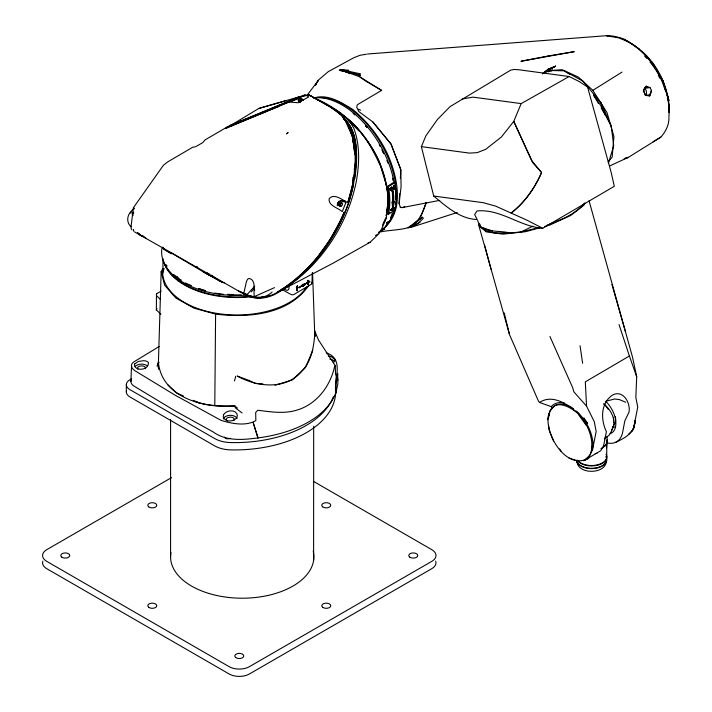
<?xml version="1.0" encoding="UTF-8"?>
<svg xmlns="http://www.w3.org/2000/svg" width="712" height="712" viewBox="0 0 712 712"><rect width="100%" height="100%" fill="white"/><g stroke="black" fill="none" stroke-linecap="round" stroke-linejoin="round"><path stroke-width="1.07" d="M194.937 401.381C207.735 406.232 221.61 406.045 235.147 405.911C205.465 408.759 162.38 398.213 158.411 362.72L161.161 271.575L162.95 268.273L162.968 258.572M170.586 556.846L170.586 419.644M313.6 560.451L313.68 426.31M392.312 191.083L392.73 201.683L392.072 202.066L392.757 202.466L393.398 202.066L393.407 197.18L392.641 190.887L393.318 191.27L393.727 196.521L393.727 201.87L393.06 201.487L392.641 190.887M606.82 443.158L606.731 455.653A15.281 8.82 0 0 1 596.718 465.016A15.281 8.82 0 0 1 578.687 461.465M214.793 405.306L215.602 314.099L194.082 308.198L175.998 298.123L164.614 285.183L161.161 271.575M600.928 448.622L605.04 446.059L607.078 443.149L607.096 436.616M354.167 169.705C359.418 147.322 353.116 120.399 332.397 108.171M296.922 287.159L297.118 290.808L297.58 285.868L296.37 287.55L297.26 287.283L296.37 287.55M296.806 290.576L297.278 285.77M668.924 112.46C669.422 82.263 650.154 53.311 623.961 39.026M337.728 373.31L337.853 384.071L335.806 393.175C333.341 379.79 345.204 358.786 326.149 352.823M335.806 393.175L336.251 374.441L335.93 374.939L335.601 374.53L335.227 365.701L318.54 340.051L314.615 330.742L312.55 272.509M303.17 285.557L298.907 287.666L302.867 284.417L305.493 283.679L305.475 284.355L303.152 286.126L302.84 285.361L303.152 286.126M299.245 287.87L298.915 287.283M298.907 287.666L303.187 285.183L302.867 284.417M302.822 285.921L305.145 284.15L305.163 283.474M307.566 284.31L307.958 282.602L306.472 283.625L306.142 283.269L307.628 282.237L308.011 280.35L308.296 282.246L309.773 281.382L308.278 282.628L308.225 284.319L307.566 284.31L308.225 284.319M307.895 284.515L308.011 280.35M308.278 282.628L309.444 281.178M311.981 283.34L312.31 272.678M130.892 381.498L131.595 364.571A11.107 5.518 -6.4 0 1 134.479 361.518L159.168 346.504M297.118 290.808L297.26 287.283M589.047 200.731L632.612 357.477L636.697 376.746L635.843 397.323L637.712 407.139L633.377 429.47L628.393 434.445M439.758 200.366L401.888 207.646L400.313 207.317L399.112 203.588L399.601 193.735M400.367 178.409L400.803 169.652L391.022 144.029L372.776 121.894L358.848 111.57L356.837 107.485L357.121 105.118L358.109 104.281L381.623 90.388L359.756 76.816L344.688 71.316L339.312 70.266L360.254 75.267L340.167 69.482L348.782 70.23M548.694 417.107C551.818 391.119 581.428 412.132 587.409 425.028A31.15 18.129 59.6 0 1 592.98 445.062L592.402 450.233L587.916 458.368C565.951 470.863 543.301 432.495 548.854 413.797L548.729 415.79M634.534 420.685C636.074 432.211 624.602 438.218 615.844 442.205M328.49 242.383A143.539 117.649 -60 0 0 341.84 219.501C352.565 197.482 356.748 173.105 356.223 148.781A51.709 42.391 -60 0 0 350.865 127.804L348.061 123.399A51.709 42.391 -60 0 0 342.561 117.435M606.526 447.83L606.864 442.811M668.897 116.732C671.701 84.648 651.213 49.493 620.544 38.635M299.663 100.908L299.743 99.876L300.598 99.279L300.01 98.941L299.076 100.57L300.437 101.344L301.292 100.748L301.372 99.716L300.01 98.941M132.913 214.33L132.993 213.297L133.838 212.701M299.076 100.57L299.85 101.015L300.704 100.419L300.784 99.377M338.494 204.068L339.428 202.439L340.781 203.214L340.701 204.255L339.847 204.851L338.494 204.068L339.072 204.406L339.152 203.374L340.007 202.778L339.428 202.439M339.847 204.851L339.268 204.513L340.122 203.917L340.202 202.875L340.781 203.214M606.909 441.342L607.06 439.793M387.995 202.733L386.233 218.495L380.706 231L379.078 232.521M399.112 203.588L401.087 186.633L400.803 169.652L391.022 144.029L372.776 121.894M262.942 383.937L255.288 383.483L249.476 380.608L237.176 376.016C256.916 387.114 286.099 390.283 301.87 371.139C311.767 361.109 313.939 345.925 314.918 332.468L315.514 336.144L314.615 330.742M354.745 178.961C356.436 167.525 357.531 155.83 355.653 144.349M386.26 215.718L387.978 201.763L387.72 186.144L394.012 182.183L394.973 182.726A76.629 44.598 59.6 0 1 394.973 210.36L388.449 214.196L387.72 213.787C392.543 165.478 361.002 118.726 317.445 99.449M161.072 291.155L156.48 293.816L156.355 310.254L156.952 308.483M390.55 210.031L392.036 209.159L392.713 209.542L391.235 210.414L390.55 210.031L392.098 208.812L392.641 207.014L393.318 207.397L393.104 208.999L392.428 208.616L392.641 207.014M393.318 207.397L392.766 209.195L391.235 210.414M392.036 209.159L391.769 210.734L392.454 211.126L393.051 209.355L394.582 208.126L393.905 207.744L392.428 208.616M391.769 210.734L392.365 208.972L393.905 207.744M339.624 206.062L338.957 205.02L339.188 203.534L340.185 202.502L342.027 202.68L342.552 203.73L342.205 205.19L340.977 206.222L339.624 206.062L337.684 204.371L337.675 203.285L338.885 201.745L340.461 201.825L341.101 203.392L339.838 205.252L338.449 205.332M392.454 211.126L392.713 209.542M392.437 206.115L393.469 206.32L394.386 201.487L393.718 201.104L392.437 206.115L392.072 202.066M576.48 411.091A31.15 18.129 59.6 0 1 578.669 413.138C587.72 424.583 595.312 440.203 590.159 455.039L583.689 460.815L600.554 450.838L603.037 446.958L604.123 443.389L606.384 431.597C600.608 419.751 600.519 403.099 612.569 395.035C623.178 389.411 630.805 403.063 628.981 412.257L624.851 420.765L622.653 432.22A31.266 18.192 59.6 0 1 607.79 443.042M354.238 172.215L355.742 164.632M386.322 215.807L389.09 200.74L387.72 186.144L388.449 186.553L394.973 182.726M386.287 215.469C390.986 196.77 385.272 177.11 378.348 159.684C368.335 139.249 353.321 121.218 334.053 108.883M633.377 429.47L635.389 420.632L634.25 425.883L632.105 431.054M547.706 419.742L549.824 410.762M577.129 460.486C576.035 474.646 605.654 474.904 606.25 461.269M650.723 93.308L651.444 90.353L649.967 87.558L646.158 86.214L643.381 90.273L643.657 91.225L645.161 94.358L649.709 95.915L650.723 93.308L647.973 95.657L645.321 95.23L643.381 90.273L646.158 86.214L647.68 86.793L644.894 87.638L643.657 91.225M353.001 182.397L353.508 180.35C356.205 161.215 359.364 137.202 345.872 121.182M382.575 225.108L385.877 217.774M234.488 380.982L235.743 376.239M162.692 273.55L164.089 268.415M606.829 442.116L606.215 444.243L602.592 447.946M608.431 163.146L613.708 145.773L611.252 126.06L600.857 102.653L582.995 81.168L564.118 70.799L549.798 70.497L547.973 71.743M651.444 90.353L649.709 95.915L645.321 95.23M346.005 202.252L342.25 211.66C338.111 207.744 327.983 205.768 329.149 198.675C333.857 193.201 341.084 199.191 345.818 201.443L346.005 202.252L341.137 201.095L339.535 201.674M612.925 427.209L611.67 430.956L609.178 435.139L604.488 438.841M157.032 366.199L158.58 361.812M337.559 202.849L337.265 205.741M564.367 403.063A32.761 19.064 59.6 0 0 551.302 406.623L539.545 402.485L538.397 400.998L509.507 334.587L478.784 225.366L479.452 223.47M584.89 202.965L584.223 204.86L570.775 215.433L549.887 225.001L544.627 226.452M415.221 222.607L412.595 225.295L422.216 217.258L408.056 227.787C418.487 223.301 422.937 212.621 426.23 202.537M420.81 216.644L426.23 202.511M421.379 146.636L425.918 135.77L437.444 119.483L450.153 106.551L510.691 70.141L514.002 69.482L518.914 69.767L569.164 76.522L579.657 81.773L587.569 87.06L611.252 172.722L614.287 186.295L542.722 228.294C519.929 226.683 500.652 208.678 477.022 210.957L474.628 214.57L477.236 219.51C460.059 219.029 446.291 206.533 433.706 196.031L421.379 146.636L469.511 153.116L477.209 152.635L485.628 149.36L501.399 137.016L513.753 121.378L521.175 103.605L569.164 76.522M312.835 350.26L305.421 367.588L292.312 379.914L275.072 385.245M645.588 95.346L646.558 93.201L646.291 90.655L644.796 88.377L649.967 87.558M391.76 190.869L390.238 190.006L390.051 188.671L391.689 186.98L393.861 189.205L394.608 188.76L393.923 185.681L394.599 186.072L394.991 188.974L393.718 189.73L391.564 187.514L390.407 188.653L391.76 190.869L391.084 190.487L391.093 189.045L392.25 187.897L393.718 189.73M254.264 287.034L253.65 288.369L254.807 290.158M390.238 190.006L390.924 190.389L391.2 188.057L392.374 187.363M296.699 287.755L297.58 285.868M223.239 418.968L224.066 417.437C227.653 414.526 234.364 414.331 237.149 418.442M383.35 223.372L385.379 219.732M315.692 84.728L318.317 80.144L328.312 71.618L353.731 57.788L359.943 55.313L366.368 54.21M315.327 85.44L318.068 80.696L307.593 94.634M612.801 427.031L615.177 423.168A16.456 9.576 59.6 0 0 615.382 416.645M395.569 193.201L395.258 181.729A74.279 43.227 59.6 0 0 314.437 98.016M131.916 229.905L131.106 228.561L131.248 224.956L133.384 207.744L163.493 165.148L167.774 161.864L192.961 147.09L194.67 147.019M395.436 199.378L395.908 198.773L395.418 198.443M611.439 430.173C617.82 421.566 610.949 409.863 603.874 403.846M320.48 253.063L321.806 251.416M608.155 161.971L612.187 156.987L613.94 136.535L606.989 112.576L592.847 90.335L578.438 77.119L562.204 69.705L547.937 70.648L546.371 72.01M130.403 213.173L131.382 212.034M305.11 94.669L227.582 126.772L205.047 139.908L202.751 142.631L195.497 146.77M308.928 285.245C288.609 314.846 248.203 318.13 215.602 314.099M609.561 165.985L628.438 157.325L660.87 137.105C665.56 131.871 669.218 124.707 668.933 117.569M246.672 295.053L257.29 297.509L255.065 297.367L254.335 296.619C253.072 291.475 256.818 279.62 248.871 278.445L247.651 279.166L246.459 281.462L243.771 293.424L246.672 295.053L254.691 286.197M251.22 291.867L253.917 288.876M157.93 363.583L159.07 362.417M604.461 438.548L606.001 437.026M542.517 73.826L547.973 69.322L555.654 66.171L544.351 72.562M268.255 296.201L273.097 294.59L332.611 263.449L370.089 242.285L379.3 233.34L375.482 235.538M134.167 208.83C127.777 212.603 125.107 221.147 130.972 226.736M228.009 127.039L258.839 108.438L285.316 100.837M133.278 212.007L132.005 213.84L133.135 215.629M333.421 362.675L335.094 360.646L334.827 359.337L331.169 356.57L328.339 355.902M539.545 402.485C555.956 391.306 577.539 411.42 587.587 423.409L583.876 417.873M379.033 232.21C394.145 228.748 412.649 231.533 423.489 217.979M548.142 71.859L549.798 70.497L552.628 70.257L550.785 71.316M225.446 128.525L227.582 126.772M386.598 223.043L388.254 221.717M386.589 223.167L388.245 221.833M408.893 227.787L422.216 217.258M380.261 230.786C405.698 214.437 398.053 178.222 387.907 154.869C379.816 137.3 367.819 121.975 352.983 109.604C341.573 102.555 327.805 93.592 313.876 97.953M228.036 127.27L231.64 124.983L300.063 97.428L226.363 128.222M591.886 446.202L592.402 450.233L596.158 431.517L594.289 421.7L586.563 406.151L585.308 381.863L629.39 356L619.057 324.583M283.67 289.036C321.041 265.024 347.536 224.956 356.285 181.516C359.409 164.018 360.112 145.417 353.909 128.489C345.017 111.366 325.366 105.154 310.147 95.408M135.413 366.102C138.715 363.458 143.673 363.503 147.206 365.683M378.837 232.21L380.706 231M277.511 292.125C308.091 274.075 330.457 244.305 344.288 212.034L340.292 221.129L330.154 239.561L317.89 256.596A142.507 116.821 -60 0 1 277.484 292.053M390.078 212.292L387.72 213.787C391.52 197.642 385.237 181.818 380.706 166.572C372.696 148.95 362.96 131.346 347.776 118.913M592.847 90.335L622.039 72.081M338.743 201.336L341.288 200.472L345.818 201.443M653.002 141.884L660.87 137.105M393.042 189.339L394.315 188.591L393.923 185.681M393.06 201.487L393.718 201.104M393.727 201.87L394.386 201.487M393.104 208.999L394.582 208.126M308.349 280.555L307.682 280.546M308.296 282.246L309.773 281.382M391.689 186.98L393.175 188.814L393.941 188.377L394.991 188.974M131.622 378.793L129.824 379.825A11.944 6.897 0 0 0 129.824 389.58L214.624 438.53A23.888 13.786 0 0 0 230.546 442.561A101.033 58.331 0 0 0 333.35 396.709M414.66 225.384L420.107 222.242M171.539 477.618L46.752 549.664A14.329 8.277 0 0 0 46.752 561.368L229.139 666.663A14.329 8.277 0 0 0 249.405 666.663L431.784 561.368A14.329 8.277 0 0 0 431.784 549.664L313.716 481.499M542.446 73.728L546.736 71.298L552.628 70.257M477.618 220.471L479.879 226.22L485.326 230.537L494.164 232.86L509.872 233.038L521.122 231.907L532.87 226.176M230.225 126.211L278.134 106.702M544.68 71.698L555.654 66.171L547.973 69.322M584.401 460.37L588.717 458.279M288.947 101.807L304.362 95.381L305.955 95.186L308.768 96.885L298.132 102.759L288.743 101.958M254.335 296.619L274.494 287.639M229.665 125.561L298.55 97.037L306.053 95.622M301.034 97.028L304.923 95.444M303.205 284.622L305.493 283.679M547.092 225.143L564.144 218.201A55.474 18.708 -15.5 0 0 584.338 203.24M292.454 100.926L297.572 98.861M404.719 206.72L402.68 207.521L400.313 207.317M380.76 230.75L384.774 229.202L381.525 229.825M410.744 227.466L457.246 212.488M624.21 158.687L628.438 157.325L624.477 158.527M258.839 108.438L298.55 97.037M540.417 227.618L525.678 231.676L502.957 234.132L486.225 231.881L478.784 225.366M133.384 207.744L134.363 208.242M606.695 401.016L614.759 398.987L619.458 399.628L625.706 402.244M156.48 293.816L157.005 293.691M368.122 242.765L370.089 242.285M521.122 231.907L539.91 227.377M261.767 297.207L263.912 296.726A49.715 31.123 59.7 0 0 272.135 292.036M595.223 453.669L596.994 453.286M335.227 365.701L334.56 366.689C330.235 386.18 316.804 404.105 297.198 410.023C284.293 414.099 270.827 411.892 257.877 410.228L255.688 412.435L255.839 420.614C245.863 426.408 231.738 423.747 220.96 420.311L175.303 395.293L134.479 370.454L132.192 368.3L131.4 365.648M462.213 98.959L473.035 97.135L521.175 103.605M261.242 297.278L267.294 296.53M258.011 438.103L253.196 422.608L257.966 437.88C243.442 439.909 226.131 441.458 213.2 431.953L174.956 410.806L134.105 386.153A11.712 6.764 0 0 1 131.124 380.155M367.472 54.005L607.719 35.6M229.558 294.706L232.771 294.528M232.895 294.546L227.422 294.332M224.413 282.548L222.224 282.459L224.253 282.744M485.326 230.537L481.419 227.244C489.954 232.682 500.5 230.394 509.872 233.038M256.373 297.26L264.401 297.109L269.839 295.783L263.12 297.447A41.367 33.918 -60 0 1 243.985 294.083M433.706 196.031L483.306 202.706L495.623 206.115L526.924 220.168L542.722 228.294M255.51 297.127L249.458 295.827L239.33 291.439M622.884 38.573L606.606 35.805C619.262 35.111 629.577 42.088 639.323 49.172M198.488 288.618L205.038 290.425M340.167 69.482L360.601 73.87M360.254 75.267L344.688 71.316L350.046 73.701M329.754 359.026L332.326 359.72L334.649 361.429M247.171 294.563L238.484 290.977M569.03 458.038L579.025 461.385M481.419 227.244L492.535 231.017M185.36 282.976L191.421 285.583M183.438 396.005L176.594 392.997L168.041 384.97M193.228 400.313L200.081 403.321M179.38 279.184L181.409 280.154M199.85 288.903L201.843 289.855M337.684 204.371L338.957 205.02M358.572 109.176L360.619 110.253M222.322 282.059L203.294 271.859L170.506 252.395M392.757 205.928L393.469 206.32M281.525 289.205L290.816 294.394A2.35 1.362 0 0 0 294.127 294.376L311.304 284.293A2.35 1.362 0 0 0 311.286 282.388M381.623 90.388L365.665 81.052L359.756 76.816M395.569 192.142L396.326 199.556A74.279 43.227 59.6 0 1 395.845 204.184M391.564 187.514L392.25 187.897M393.175 188.814L393.861 189.205M390.514 187.674L391.2 188.057M390.71 188.012L391.386 188.404M390.407 188.653L391.093 189.045M390.051 188.671L390.737 189.054M392.73 201.683L393.398 202.066M392.312 207.201L392.988 207.593M393.852 208.1L394.528 208.483M392.098 208.812L393.051 209.355M394.012 209.817L394.973 210.36M390.612 209.675L391.288 210.067M392.098 210.538L392.784 210.93M134.55 231.872L143.014 236.713L137.647 232.86M300.704 100.419L301.292 100.748M299.156 99.538L299.743 99.876M299.85 101.015L300.437 101.344M390.55 189.641L391.956 190.442M338.574 203.036L339.152 203.374M340.122 203.917L340.701 204.255M132.993 213.297L133.571 213.636M206.578 272.554L209.346 274.147M211.197 275.215L213.965 276.817M564.118 70.799L570.063 74.44M162.79 248.212L163.92 248.986L162.817 247.171M173.55 274.467L177.769 277.511M235.031 407.575L242.098 412.96M235.583 406.623L237.363 408.065M340.087 114.045L331.009 107.494L308.679 94.803L309.595 95.221C325.064 103.73 342.276 111.446 350.882 127.822M343.46 118.77C351.123 124.146 354.006 133.509 355.297 142.355M143.014 235.868L146.369 238.636M339.838 205.252L340.977 206.222M365.559 125.971L367.134 127.439M365.612 125.997L367.196 127.466L365.63 125.89M603.776 404.015L605.333 405.573A16.474 9.585 59.6 0 1 608.146 409.231M156.551 295.667L160.191 299.289M353.099 113.341L354.665 114.908M157.21 310.637L160.841 314.321M347.153 118.886L358.884 130.866M598.463 103.427L593.568 95.159L600.857 102.653L605.538 115.362L611.252 126.06M650.02 62.042C656.571 69.999 662.436 79.949 664.928 89.881M177.217 276.843L179.46 279.229M162.505 247.438L163.92 248.986L162.87 247.295M586.563 406.151L573.899 391.912L572.599 387.515L549.949 336.518M343.478 118.548L348.061 123.763M645.98 55.269L655.458 67.4M165.825 264.455L167.115 266.128M300.215 102.51L299.654 100.33L300.508 99.191L302.386 98.986L303.134 100.517M578.696 414.882L586.056 425.073M593.568 95.159L600.67 105.474L605.538 115.362L601.177 108.019M559.596 448.961L561.385 451.568M381.81 149.751L383.759 153.641M379.282 144.598L380.235 146.592M386.883 160.556L388.307 163.546M551.302 406.623L551.925 408.101L550.545 410.245L554.176 406.125A31.15 18.129 59.6 0 1 573.471 408.715M553.544 440.977L549.201 430.279L548.56 425.322M383.012 151.629L383.741 153.667M629.39 356L636.697 376.746M611.919 284.533L625.367 331.311M484.578 244.955L491.04 269.287M504.229 312.951L509.507 334.587M352.849 177.404L352.849 184.07L347.803 202.502C355.671 177.964 359.035 150.188 348.693 125.89L352.841 137.416L354.87 147.553L355.662 157.717M337.524 378.268L337.978 380.315M354.87 147.553L353.188 137.683L351.087 130.323L352.841 137.416L354.825 154.086L352.538 137.496M157.859 364.473L158.651 369.323M580.04 345.712L582.63 363.316M393.585 185.868L393.941 188.377M667.687 95.426L669.44 109.043M479.666 224.004L479.879 226.22L479.79 224.218M392.757 202.466L393.104 206.498M392.597 178.08L392.757 180.163M395.258 181.729L396.326 199.556M613.424 417.81L613.664 422.643M353.472 178.997L353.553 184.47A142.453 116.768 -60 0 1 278.267 292.481A41.367 33.918 -60 0 1 244.688 294.492L140.433 235.254A43.717 35.84 -60 0 1 137.825 233.216M126.327 384.702L126.327 392.018M605.983 454.185A15.281 8.82 0 0 1 596.603 465.426A15.281 8.82 0 0 1 577.138 460.014M605.823 456.623A15.281 8.82 0 0 1 595.517 468.3A15.281 8.82 0 0 1 576.471 461.162M606.348 460.228A14.81 8.553 0 0 1 592.331 468.318A14.81 8.553 0 0 1 576.934 461.118M615.186 427.227A21.146 12.309 59.6 0 1 613.255 426.506M605.689 401.274A21.155 12.309 59.6 0 1 615.658 420.374A21.155 12.309 59.6 0 1 610.131 433.697M644.618 56.07A55.002 32.013 59.6 0 1 646.772 58.464M658.36 75.401A55.002 32.013 59.6 0 1 659.793 78.204M388.449 186.553A76.629 44.598 59.6 0 1 388.449 214.196M313.734 97.9A75.312 43.833 59.6 0 1 394.012 182.183M393.754 210.912A75.312 43.833 59.6 0 1 381.223 230.35M241.172 294.928A74.279 42.889 0 0 1 228.961 294.75M223.426 294.287A74.279 42.889 0 0 1 214.819 293.059M205.448 290.959A74.279 42.889 0 0 1 200.508 289.49M245.168 295.186A75.312 43.485 0 0 1 161.855 248.559M250.054 296.281A74.279 42.889 0 0 1 164.481 263.529M284.061 288.538A4.699 2.759 59.2 0 0 288.084 290.024L288.921 288.698A4.699 2.759 59.2 0 0 288.841 286.633M141.136 235.654A43.726 35.84 -60 0 1 137.71 232.877M306.792 94.945A7.992 6.55 -60 0 1 310.298 95.622M394.457 210.681A74.279 43.227 59.6 0 1 391.146 218.771M389.98 220.693A74.279 43.227 59.6 0 1 385.895 225.651M392.152 213.68A74.279 43.227 59.6 0 1 390.514 217.721M306.525 287.105A74.279 42.889 0 0 1 220.48 313.93A74.279 42.889 0 0 1 162.95 268.273M250.927 296.762A74.27 42.88 0 0 1 163.609 261.429M335.752 392.962A101.033 58.331 0 0 1 257.966 437.88M233.616 420.676A3.996 2.305 0 0 0 233.865 418.371A3.996 2.305 0 0 0 230.546 417.099L227.92 417.543A3.996 2.305 0 0 0 227.529 421.068M137.95 369.181A3.996 2.305 0 0 1 139.16 366.297L141.786 365.852A3.996 2.305 0 0 1 145.408 368.7M196.583 266.448A6.114 3.524 -60 0 1 197.776 267.49M435.682 561.145A14.329 8.277 0 0 1 431.784 568.674L249.405 673.979A14.329 8.277 0 0 1 229.139 673.979L46.752 568.683A14.329 8.277 0 0 1 42.853 561.154M335.61 393.603A101.033 58.331 0 0 1 230.546 449.877A23.888 13.786 0 0 1 214.624 445.846L129.824 396.887A11.944 6.897 0 0 1 126.576 390.603M230.279 438.245A3.293 1.896 0 0 1 226.87 438.699A3.293 1.896 0 0 1 224.68 437.115M313.209 551.195A71.645 41.367 0 0 1 243.433 598.205A71.645 41.367 0 0 1 170.969 552.574M306.48 283.314L307.958 282.602L307.628 282.237L306.48 283.314M134.675 363.957L134.541 366.137C137.594 371.753 149.048 369.359 148.416 362.693A7.254 3.418 -8.2 0 0 143.699 360.69L138.422 361.42L134.675 363.957M133.589 229.709L133.456 230.937L133.589 229.709M223.524 415.025L223.221 416.716C224.903 422.563 233.785 421.913 236.856 417.606L237.336 415.532L236.829 413.699L235.227 411.963L233.118 411.011L230.19 410.895A7.227 4.851 -9.3 0 0 223.524 415.025M301.683 99.876L300.384 101.772L298.479 101.326L298.177 100.098L299.903 98.105L300.847 98.176L301.683 99.876M541.583 172.544C534.81 188.164 524.673 202.617 511.118 213.048C524.699 202.617 534.703 188.101 541.583 172.544L531.668 160.556L513.753 121.378L532.745 162.701L541.583 172.544M287.337 133.171L286.544 133.918L288.12 132.521L287.337 133.171M548.071 55.999L520.953 61.268L574.281 51.656L548.071 55.999M222.197 282.255L203.294 271.859L222.197 282.255M171.361 253.677L164.321 249.476L171.361 253.677M347.634 124.11L344.341 118.708L352.841 137.416L352.903 141.795L352.841 137.416L347.634 124.11M662.979 80.794L652.094 62.104L662.89 81.159L669.004 100.81L662.979 80.794M322.67 506.828A4.477 2.581 0 0 0 330.377 506.312A4.477 2.581 0 0 0 325.749 502.717A4.477 2.581 0 0 0 322.67 506.828M148.675 506.828A4.477 2.581 0 0 0 156.382 506.321A4.477 2.581 0 0 0 151.763 502.725A4.477 2.581 0 0 0 148.675 506.828M409.667 557.06A4.477 2.581 0 0 0 417.374 556.544A4.477 2.581 0 0 0 412.746 552.948A4.477 2.581 0 0 0 409.667 557.06M322.67 607.283A4.477 2.581 0 0 0 330.377 606.766A4.477 2.581 0 0 0 325.749 603.171A4.477 2.581 0 0 0 322.67 607.283M61.686 557.06A4.477 2.581 0 0 0 69.393 556.544A4.477 2.581 0 0 0 64.765 552.948A4.477 2.581 0 0 0 61.686 557.06M148.683 607.283A4.477 2.581 0 0 0 156.382 606.766A4.477 2.581 0 0 0 151.763 603.171A4.477 2.581 0 0 0 148.683 607.283M235.681 657.505A4.477 2.581 0 0 0 243.379 656.998A4.477 2.581 0 0 0 238.76 653.402A4.477 2.581 0 0 0 235.681 657.505"/></g></svg>
